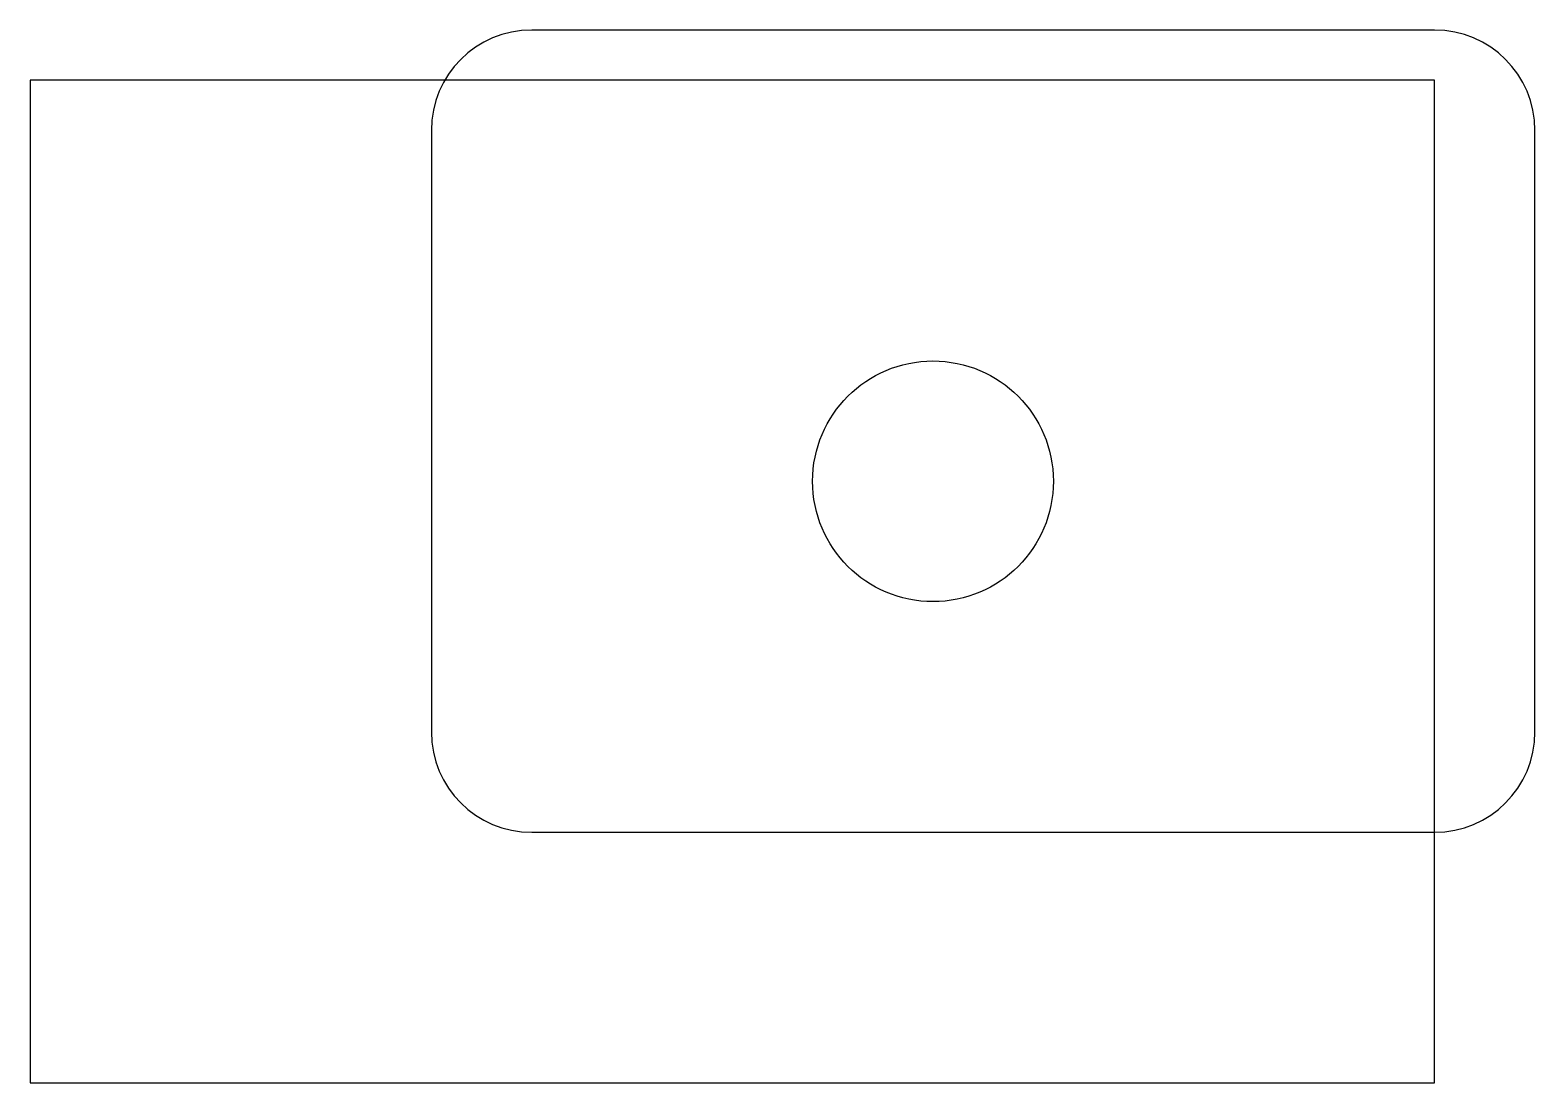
# Model space of a CAD drawing. Header units: millimetres. Extents: x -70 to 80, y -50 to 55.
import ezdxf

# ---------------------------------------------------------------- set-up
doc = ezdxf.new("R2010")
doc.units = ezdxf.units.MM
for name, color, linetype in [('A_CORNER_POCKET_OPEN_ON_X__Z-20', 2, 'CONTINUOUS'), ('B_BOSS', 3, 'CONTINUOUS'), ('BLANK', 1, 'CONTINUOUS')]:
    doc.layers.add(name, color=color, linetype=linetype)

msp = doc.modelspace()

# ---------------------------------------------------------------- linework, layer by layer
at = {"layer": 'A_CORNER_POCKET_OPEN_ON_X__Z-20'}
for p, q in [((70, 55), (-20, 55)), ((-30, 45), (-30, -15)), ((80, -15), (80, 45)), ((-20, -25), (70, -25))]:
    msp.add_line(p, q, dxfattribs=at)
for centre, start, end in [((-20, 45), 90, 180), ((70, 45), 0, 90), ((-20, -15), 180, 270), ((70, -15), 270, 0)]:
    msp.add_arc(centre, 10, start, end, dxfattribs=at)
at = {"layer": 'B_BOSS'}
msp.add_circle((20, 10), 12, dxfattribs=at)
at = {"layer": 'BLANK'}
for p, q in [((70, 50), (-70, 50)), ((-70, 50), (-70, -50)), ((70, -50), (70, 50)), ((-70, -50), (70, -50))]:
    msp.add_line(p, q, dxfattribs=at)

doc.saveas('drawing.dxf')
